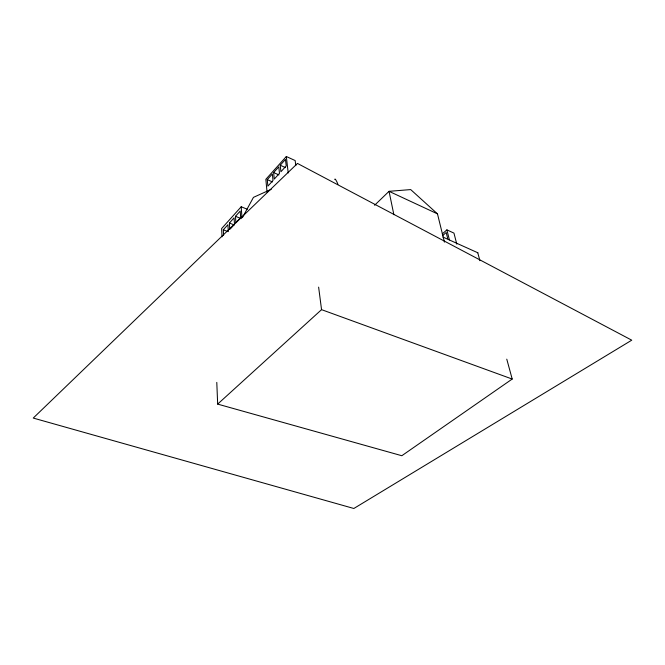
<?xml version="1.0" encoding="UTF-8"?>
<svg xmlns="http://www.w3.org/2000/svg" width="665" height="665" viewBox="0 0 665 665"><rect width="100%" height="100%" fill="white"/><g stroke="black" fill="none" stroke-linecap="round" stroke-linejoin="round"><path stroke-width="1" d="M242.559 217.364L253.448 197.364L271.229 189.317M247.264 209.251L241.204 206.757L221.62 228.569L222.035 236.84M295.8 165.676L295.169 160.556L286.324 156.516L265.85 179.309L267.072 192.351M267.264 179.641L272.359 173.972L273.016 180.473L267.887 186.133L267.264 179.641L272.534 181.936M273.623 172.567L278.793 166.824L279.491 173.324L274.288 179.068L273.623 172.567L278.909 174.903M280.223 165.236L285.468 159.409L286.216 165.909L280.929 171.736L280.223 165.236L285.526 167.622M223.598 235.352L223.315 229.807L227.92 224.695L228.286 231.162M229.782 229.508L229.417 223.033L234.088 217.846L234.487 224.329L230.456 228.768M235.476 216.308L240.215 211.046L240.655 217.53L235.884 222.792L235.476 216.308L241.245 218.635M374.594 205.269L389.042 191.321L410.687 189.583L437.479 213.872L444.428 242.118M506.772 359.158L512.2 379.05L401.826 455.725L217.671 404.104L321.552 309.649L318.626 287.122M442.258 233.93L446.888 229.874L453.954 233.099L456.788 244.146M442.74 235.51L446.19 232.492L447.745 238.702M334.852 179.583C334.495 176.932 337.97 183.482 337.878 184.521M321.552 309.649L512.2 379.05M223.315 229.807L228.087 231.678M229.417 223.033L234.205 224.945M442.865 237.031L477.919 252.816M437.479 213.872L389.042 191.321L393.871 214.712M477.753 252.742L479.922 260.697M446.888 229.874L449.415 239.94M286.324 156.516L288.219 172.967M241.204 206.757L241.96 217.763M216.79 382.392L217.671 404.104M297.471 163.432L33.25 418.061L353.847 508.484L631.75 340.181L297.471 163.432"/></g></svg>
